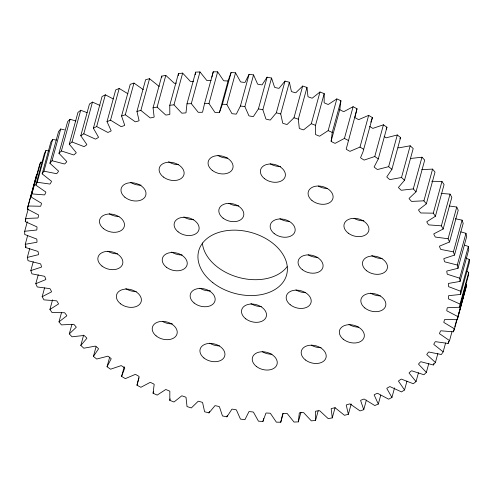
<?xml version="1.0" encoding="UTF-8"?>
<svg xmlns="http://www.w3.org/2000/svg" width="494" height="494" viewBox="0 0 494 494"><rect width="100%" height="100%" fill="white"/><g stroke="black" fill="none" stroke-linecap="round" stroke-linejoin="round"><path stroke-width="0.74" d="M300.969 412.28L298.345 421.87L294.029 422.061L287.57 414.009A0.895 0.618 15.3 0 0 286.526 413.379L283.34 413.422A0.895 0.618 15.3 0 0 282.654 414.071L280.753 422.234L276.356 422.154L270.749 413.861A0.895 0.618 15.3 0 0 269.767 413.182L266.532 413.027A0.895 0.618 15.3 0 0 265.766 413.62L262.901 421.512L258.461 421.166L253.731 412.681A0.895 0.618 15.3 0 0 252.817 411.959L249.563 411.607A0.895 0.618 15.3 0 0 248.717 412.144L244.907 419.702L240.454 419.091L236.645 410.483A0.895 0.618 15.3 0 0 235.799 409.711L232.538 409.168A0.895 0.618 15.3 0 0 231.624 409.643L226.9 416.825L222.461 415.948L219.595 407.272A0.895 0.618 15.3 0 0 218.823 406.469L215.594 405.735A0.895 0.618 15.3 0 0 214.606 406.142L208.999 412.891L204.609 411.761L202.701 403.079A0.895 0.618 15.3 0 0 202.015 402.24L198.829 401.319A0.895 0.618 15.3 0 0 197.785 401.659L191.332 407.939L187.016 406.556L186.084 397.923A0.895 0.618 15.3 0 0 185.485 397.059L182.36 395.96A0.895 0.618 15.3 0 0 181.267 396.231L174.012 401.993L169.8 400.375L169.85 391.847A0.895 0.618 15.3 0 0 169.343 390.964L166.311 389.692A0.895 0.618 15.3 0 0 165.169 389.889L157.16 395.095L153.084 393.249L154.116 384.888A0.895 0.618 15.3 0 0 153.708 383.992L150.781 382.56A0.895 0.618 15.3 0 0 149.602 382.683L140.895 387.29L136.98 385.234L138.987 377.095A0.895 0.618 15.3 0 0 138.672 376.193L135.875 374.606A0.895 0.618 15.3 0 0 134.671 374.656L125.328 378.639L121.598 376.379L124.222 366.795M121.598 376.379L124.562 368.524A0.895 0.618 15.3 0 0 124.352 367.616L121.703 365.893A0.895 0.618 15.3 0 0 120.474 365.863L110.557 369.203L107.044 366.752L110.952 359.231A0.895 0.618 15.3 0 0 110.841 358.329L108.353 356.47A0.895 0.618 15.3 0 0 107.118 356.372L96.694 359.033L93.415 356.415L98.232 349.277A0.895 0.618 15.3 0 0 98.226 348.387L95.922 346.418A0.895 0.618 15.3 0 0 94.681 346.238L83.819 348.208L80.806 345.442L86.506 338.736A0.895 0.618 15.3 0 0 86.598 337.859L84.493 335.784A0.895 0.618 15.3 0 0 83.258 335.537L72.038 336.797L69.302 333.901L75.841 327.676A0.895 0.618 15.3 0 0 76.039 326.824L74.149 324.657A0.895 0.618 15.3 0 0 72.927 324.336L61.417 324.885L58.984 321.872L66.32 316.172A0.895 0.618 15.3 0 0 66.616 315.345L64.949 313.11A0.895 0.618 15.3 0 0 63.751 312.721L52.037 312.548L49.919 309.448L58.002 304.304A0.895 0.618 15.3 0 0 58.397 303.514L56.971 301.217A0.895 0.618 15.3 0 0 55.797 300.76L43.96 299.87L42.169 296.696L50.95 292.152A0.895 0.618 15.3 0 0 51.438 291.404L50.252 289.058A0.895 0.618 15.3 0 0 49.122 288.539L37.241 286.946L35.79 283.723L45.201 279.802A0.895 0.618 15.3 0 0 45.781 279.098L44.855 276.726A0.895 0.618 15.3 0 0 43.768 276.146L31.919 273.849L30.826 270.601L40.804 267.334A0.895 0.618 15.3 0 0 41.477 266.68L40.804 264.296A0.895 0.618 15.3 0 0 39.773 263.66L28.041 260.684L27.312 257.423L37.785 254.836A0.895 0.618 15.3 0 0 38.538 254.237L38.137 251.86A0.895 0.618 15.3 0 0 37.161 251.174L25.632 247.525L25.262 244.289L36.161 242.393A0.895 0.618 15.3 0 0 37.001 241.85L36.865 239.491A0.895 0.618 15.3 0 0 35.957 238.763L24.7 234.477L24.7 231.278L35.957 230.093A0.895 0.618 15.3 0 0 36.865 229.611L36.994 227.289A0.895 0.618 15.3 0 0 36.161 226.518L25.262 221.621L25.626 218.484L37.155 218.015A0.895 0.618 15.3 0 0 38.131 217.595L38.538 215.328A0.895 0.618 15.3 0 0 37.779 214.519L27.306 209.048L28.035 205.992L39.767 206.239A0.895 0.618 15.3 0 0 40.798 205.893L41.465 203.695A0.895 0.618 15.3 0 0 40.798 202.849L30.819 196.84L31.912 193.895L43.756 194.852A0.895 0.618 15.3 0 0 44.843 194.574L45.775 192.462A0.895 0.618 15.3 0 0 45.189 191.592L35.784 185.089L37.229 182.261L49.11 183.935A0.895 0.618 15.3 0 0 50.24 183.725L51.425 181.706A0.895 0.618 15.3 0 0 50.938 180.823L42.157 173.863L43.947 171.177L55.785 173.548A0.895 0.618 15.3 0 0 56.952 173.419L58.385 171.511A0.895 0.618 15.3 0 0 57.989 170.609L49.9 163.248L52.024 160.723L63.732 163.78A0.895 0.618 15.3 0 0 64.936 163.718L66.604 161.939A0.895 0.618 15.3 0 0 66.307 161.032L58.965 153.313L61.398 150.966L72.908 154.684A0.895 0.618 15.3 0 0 74.131 154.696L76.02 153.054A0.895 0.618 15.3 0 0 75.823 152.146L69.284 144.125L72.019 141.976L83.239 146.323A0.895 0.618 15.3 0 0 84.474 146.415L86.58 144.921A0.895 0.618 15.3 0 0 86.487 144.02L80.781 135.745L83.801 133.806L94.657 138.765A0.895 0.618 15.3 0 0 95.898 138.931L98.207 137.591A0.895 0.618 15.3 0 0 98.213 136.702L93.391 128.236L96.67 126.526L107.093 132.052A0.895 0.618 15.3 0 0 108.328 132.287L110.817 131.12A0.895 0.618 15.3 0 0 110.928 130.249L107.019 121.648L110.533 120.172L120.45 126.229A0.895 0.618 15.3 0 0 121.678 126.544L124.327 125.544A0.895 0.618 15.3 0 0 124.537 124.698L121.573 116.028L125.297 114.787L134.646 121.345A0.895 0.618 15.3 0 0 135.85 121.728L138.647 120.913A0.895 0.618 15.3 0 0 138.962 120.091L136.949 111.403L140.87 110.421L149.577 117.424A0.895 0.618 15.3 0 0 150.75 117.875L153.677 117.245A0.895 0.618 15.3 0 0 154.091 116.461L153.054 107.816L157.129 107.093L165.144 114.497A0.895 0.618 15.3 0 0 166.28 115.009L169.319 114.577A0.895 0.618 15.3 0 0 169.825 113.83L169.769 105.29L173.981 104.833L181.236 112.589A0.895 0.618 15.3 0 0 182.335 113.157L185.454 112.916A0.895 0.618 15.3 0 0 186.053 112.218L186.979 103.839L191.302 103.647L197.754 111.7A0.895 0.618 15.3 0 0 198.798 112.329L201.984 112.286A0.895 0.618 15.3 0 0 202.67 111.638L204.578 103.474L208.968 103.555L214.575 111.848A0.895 0.618 15.3 0 0 215.563 112.527L218.793 112.681A0.895 0.618 15.3 0 0 219.564 112.089L228.234 80.38L231.099 72.488L235.539 72.834L240.269 81.319A0.895 0.618 15.3 0 0 241.183 82.041L244.437 82.393A0.895 0.618 15.3 0 0 245.283 81.856L249.093 74.298L253.546 74.909L257.355 83.517A0.895 0.618 15.3 0 0 258.201 84.289L261.462 84.832A0.895 0.618 15.3 0 0 262.376 84.357L267.1 77.175L271.539 78.052L274.405 86.728A0.895 0.618 15.3 0 0 275.177 87.531L278.406 88.265A0.895 0.618 15.3 0 0 279.394 87.858L285.001 81.109L289.391 82.239L291.299 90.921A0.895 0.618 15.3 0 0 291.985 91.761L295.171 92.681A0.895 0.618 15.3 0 0 296.215 92.341L302.668 86.061L306.984 87.444L307.916 96.077A0.895 0.618 15.3 0 0 308.515 96.941L311.64 98.04A0.895 0.618 15.3 0 0 312.733 97.769L319.989 92.008L324.2 93.625L324.15 102.153A0.895 0.618 15.3 0 0 324.657 103.036L327.689 104.308A0.895 0.618 15.3 0 0 328.831 104.111L336.84 98.905L340.916 100.751L332.24 132.46L331.208 140.821A0.895 0.618 15.3 0 0 331.616 141.716L334.549 143.149A0.895 0.618 15.3 0 0 335.722 143.025L344.429 138.419L353.105 106.71L357.02 108.766L355.013 116.905A0.895 0.618 15.3 0 0 355.328 117.807L358.125 119.394A0.895 0.618 15.3 0 0 359.329 119.344L368.672 115.361L372.402 117.621L362.985 151.893L360.762 157.185A0.895 0.618 15.3 0 0 360.972 158.092L363.627 159.815A0.895 0.618 15.3 0 0 364.85 159.84L374.767 156.505L378.281 158.957L374.378 166.478A0.895 0.618 15.3 0 0 374.483 167.38L376.971 169.232A0.895 0.618 15.3 0 0 378.213 169.337L388.636 166.676L391.909 169.294L387.092 176.432A0.895 0.618 15.3 0 0 387.098 177.321L389.402 179.291A0.895 0.618 15.3 0 0 390.643 179.47L401.505 177.5L404.518 180.267L398.819 186.973A0.895 0.618 15.3 0 0 398.726 187.85L400.832 189.924A0.895 0.618 15.3 0 0 402.067 190.171L413.287 188.912L416.022 191.808L409.483 198.032A0.895 0.618 15.3 0 0 409.285 198.884L411.181 201.052A0.895 0.618 15.3 0 0 412.404 201.373L423.908 200.823L426.341 203.837L419.005 209.536A0.895 0.618 15.3 0 0 418.708 210.364L420.375 212.599A0.895 0.618 15.3 0 0 421.573 212.988L433.287 213.161L435.405 216.261L427.322 221.405A0.895 0.618 15.3 0 0 426.927 222.195L428.36 224.492A0.895 0.618 15.3 0 0 429.527 224.949L441.364 225.838L443.155 229.012L434.38 233.557A0.895 0.618 15.3 0 0 433.886 234.304L435.072 236.651A0.895 0.618 15.3 0 0 436.208 237.169L448.089 238.763L449.534 241.986L440.123 245.907A0.895 0.618 15.3 0 0 439.543 246.611L440.469 248.982A0.895 0.618 15.3 0 0 441.562 249.563L453.406 251.86L454.499 255.108L444.526 258.374A0.895 0.618 15.3 0 0 443.853 259.029L444.52 261.412A0.895 0.618 15.3 0 0 445.557 262.048L457.283 265.025L458.018 268.285L447.545 270.873A0.895 0.618 15.3 0 0 446.786 271.472L447.187 273.849A0.895 0.618 15.3 0 0 448.163 274.534L459.698 278.184L460.062 281.419L449.163 283.315A0.895 0.618 15.3 0 0 448.33 283.859L448.459 286.217A0.895 0.618 15.3 0 0 449.367 286.946L460.624 291.232L460.624 294.43L449.373 295.616A0.895 0.618 15.3 0 0 448.466 296.097L448.33 298.419A0.895 0.618 15.3 0 0 449.163 299.191L460.068 304.088L459.698 307.225L448.169 307.694A0.895 0.618 15.3 0 0 447.194 308.114L446.792 310.38A0.895 0.618 15.3 0 0 447.545 311.189L458.024 316.66L457.29 319.711L445.563 319.47A0.895 0.618 15.3 0 0 444.526 319.816L443.859 322.014A0.895 0.618 15.3 0 0 444.532 322.86L454.505 328.868L453.412 331.814L441.568 330.856A0.895 0.618 15.3 0 0 440.481 331.134L439.549 333.246A0.895 0.618 15.3 0 0 440.135 334.117L449.546 340.619L448.095 343.447L436.214 341.774A0.895 0.618 15.3 0 0 435.084 341.984L433.899 344.003A0.895 0.618 15.3 0 0 434.393 344.886L443.167 351.845L441.377 354.531L429.545 352.16A0.895 0.618 15.3 0 0 428.372 352.29L426.94 354.198A0.895 0.618 15.3 0 0 427.335 355.1L435.424 362.46L433.306 364.986L421.592 361.929A0.895 0.618 15.3 0 0 420.394 361.991L418.721 363.769A0.895 0.618 15.3 0 0 419.023 364.677L426.359 372.396L423.926 374.742L412.422 371.025A0.895 0.618 15.3 0 0 411.199 371.013L409.304 372.655A0.895 0.618 15.3 0 0 409.501 373.563L416.041 381.584L413.311 383.733L402.085 379.386A0.895 0.618 15.3 0 0 400.85 379.293L398.744 380.788A0.895 0.618 15.3 0 0 398.843 381.689L404.543 389.964L401.529 391.903L390.668 386.944A0.895 0.618 15.3 0 0 389.426 386.777L387.123 388.117A0.895 0.618 15.3 0 0 387.111 389.006L391.933 397.472L388.661 399.183L378.231 393.656A0.895 0.618 15.3 0 0 376.996 393.415L374.508 394.589A0.895 0.618 15.3 0 0 374.403 395.459L378.311 404.061L374.792 405.537L364.875 399.479A0.895 0.618 15.3 0 0 363.652 399.164L360.997 400.165A0.895 0.618 15.3 0 0 360.787 401.011L363.757 409.68L360.027 410.922L350.684 404.364A0.895 0.618 15.3 0 0 349.48 403.981L346.677 404.796A0.895 0.618 15.3 0 0 346.368 405.617L348.375 414.305L344.46 415.287L335.753 408.285A0.895 0.618 15.3 0 0 334.574 407.834L331.647 408.464A0.895 0.618 15.3 0 0 331.239 409.248L332.271 417.887L328.195 418.616L320.186 411.212A0.895 0.618 15.3 0 0 319.044 410.699L316.012 411.132A0.895 0.618 15.3 0 0 315.505 411.879L315.555 420.419L311.344 420.876L304.088 413.12A0.895 0.618 15.3 0 0 302.995 412.552L299.87 412.793A0.895 0.618 15.3 0 0 299.271 413.49L298.345 421.87M340.916 100.751L339.884 109.112L331.122 141.13M178.297 75.601L178.445 73.581L182.657 73.124L189.912 80.88A0.895 0.618 15.3 0 0 191.005 81.448L193.506 81.257M466.707 271.367L468.738 272.379L468.374 275.516L459.698 307.225M357.02 108.766L346.337 148.614A0.895 0.618 15.3 0 0 346.652 149.515L349.449 151.102A0.895 0.618 15.3 0 0 350.654 151.053L359.996 147.064L363.726 149.33M195.155 74.761L195.655 72.13L199.971 71.939L206.43 79.991A0.895 0.618 15.3 0 0 207.474 80.621L210.66 80.578A0.895 0.618 15.3 0 0 211.068 80.485M211.889 77.12L213.247 71.766L217.644 71.846L223.251 80.139A0.895 0.618 15.3 0 0 224.233 80.818L227.468 80.973A0.895 0.618 15.3 0 0 228.234 80.38M35.976 177.34L36.71 174.289L28.035 205.992M465.404 284.211L466.694 284.952L457.29 319.711M27.306 209.048L35.778 178.081M30.819 196.84L39.495 165.132L40.588 162.186L42.089 162.248M31.912 193.895L40.588 162.186M25.626 218.484L28.251 208.9M25.262 221.621L25.867 219.41M35.784 185.089L44.454 153.381L45.905 150.553L48.931 150.861M37.229 182.261L45.905 150.553M24.7 231.278L27.324 221.695M42.157 173.863L50.833 142.155L52.623 139.469L56.409 140.08M43.947 171.177L52.623 139.469M25.262 244.289L27.683 235.44M25.632 247.525L26.034 246.055M49.9 163.248L58.576 131.54L60.694 129.014L64.461 129.848M52.024 160.723L60.694 129.014M27.312 257.423L29.733 248.575M58.965 153.313L67.641 121.604L70.074 119.258L75.915 121.03M61.398 150.966L70.074 119.258M30.826 270.601L33.246 261.752M69.284 144.125L77.959 112.416L80.689 110.267L87.086 112.644M72.019 141.976L80.689 110.267M35.79 283.723L38.211 274.874M80.781 135.745L89.457 104.036L92.471 102.097L100.01 105.463M83.801 133.806L92.471 102.097M42.169 296.696L44.59 287.848M93.391 128.236L102.067 96.528L105.339 94.817L113.219 98.93M96.67 126.526L105.339 94.817M49.919 309.448L52.543 299.858M107.019 121.648L115.689 89.939L119.208 88.463L127.915 93.755M110.533 120.172L119.208 88.463M58.984 321.872L61.608 312.288M121.573 116.028L130.243 84.32L133.973 83.078L143.316 89.636M125.297 114.787L133.973 83.078M69.302 333.901L71.926 324.311M136.949 111.403L145.625 79.695L149.54 78.713L158.247 85.715A0.895 0.618 15.3 0 0 159.426 86.166M140.87 110.421L149.54 78.713M80.806 345.442L83.628 335.117M153.054 107.816L161.729 76.113L165.805 75.384L173.814 82.788A0.895 0.618 15.3 0 0 174.956 83.301L176.475 83.085M157.129 107.093L165.805 75.384M93.415 356.415L96.04 346.831M169.769 105.29L178.445 73.581M173.981 104.833L182.657 73.124M107.044 366.752L109.668 357.168M186.979 103.839L195.655 72.13M191.302 103.647L199.971 71.939M204.578 103.474L213.247 71.766M208.968 103.555L217.644 71.846M136.98 385.234L138.999 377.854M219.564 112.089L222.43 104.197L231.099 72.488M249.093 74.298L240.417 106.006L236.614 113.564A0.895 0.618 15.3 0 1 235.768 114.102L232.507 113.75A0.895 0.618 15.3 0 1 231.593 113.027L226.863 104.543L235.539 72.834M153.084 393.249L153.486 391.773M267.1 77.175L258.424 108.884L253.7 116.065A0.895 0.618 15.3 0 1 252.786 116.541L249.526 115.997A0.895 0.618 15.3 0 1 248.68 115.226L244.876 106.618L253.546 74.909M169.8 400.375L170.202 398.899M285.001 81.109L276.325 112.817L270.718 119.567A0.895 0.618 15.3 0 1 269.736 119.974L266.501 119.239A0.895 0.618 15.3 0 1 265.729 118.437L262.864 109.761L271.539 78.052M302.668 86.061L293.992 117.77L287.539 124.05A0.895 0.618 15.3 0 1 286.495 124.389L283.309 123.469A0.895 0.618 15.3 0 1 282.624 122.629L280.716 113.947L289.391 82.239M208.999 412.891L209.4 411.416M319.989 92.008L311.313 123.716L304.057 129.477A0.895 0.618 15.3 0 1 302.964 129.749L299.839 128.65A0.895 0.618 15.3 0 1 299.241 127.785L298.314 119.153L306.984 87.444M226.9 416.825L227.302 415.349M336.84 98.905L328.164 130.614L320.155 135.819A0.895 0.618 15.3 0 1 319.013 136.017L315.981 134.745A0.895 0.618 15.3 0 1 315.475 133.862L315.524 125.334L324.2 93.625M262.901 421.512L263.703 418.56M280.753 422.234L283.173 413.385M359.996 147.064L368.672 115.361M374.767 156.505L383.443 124.797L386.956 127.248L378.281 158.957M315.555 420.419L318.179 410.829M388.636 166.676L397.306 134.967L400.585 137.585L391.909 169.294M332.271 417.887L335.099 407.569M401.505 177.5L410.181 145.792L399.319 147.762A0.895 0.618 15.3 0 1 398.078 147.583M404.518 180.267L413.194 148.558L410.181 145.792M348.375 414.305L351.197 403.981M413.287 188.912L421.962 157.203L410.742 158.463A0.895 0.618 15.3 0 1 410.329 158.543M416.022 191.808L424.698 160.099L421.962 157.203M363.757 409.68L366.375 400.097M423.908 200.823L432.583 169.115L421.783 169.615M426.341 203.837L435.016 172.128L432.583 169.115M378.311 404.061L380.732 395.212M433.287 213.161L441.963 181.452L431.694 181.273M435.405 216.261L444.081 184.552L441.963 181.452M391.933 397.472L394.558 387.883M441.364 225.838L450.04 194.13L441.13 193.407M443.155 229.012L451.831 197.304L450.04 194.13M404.543 389.964L406.963 381.115M448.089 238.763L456.759 207.054L449.299 205.973M449.534 241.986L458.21 210.277L456.759 207.054M416.041 381.584L418.467 372.735M453.406 251.86L462.081 220.151L455.382 218.756M454.499 255.108L463.174 223.399L462.081 220.151M426.359 372.396L428.78 363.547M457.283 265.025L465.959 233.316L460.797 231.884M458.018 268.285L466.688 236.577L465.959 233.316M433.306 364.986L433.707 363.51M435.424 362.46L437.845 353.611M459.698 278.184L468.368 246.475L464.749 245.172M460.062 281.419L468.738 249.711L468.368 246.475M443.167 351.845L445.588 342.997M460.624 291.232L469.3 259.523L465.78 258.029M460.624 294.43L469.3 262.722L469.3 259.523M448.095 343.447L448.706 341.237M449.546 340.619L451.967 331.77M460.068 304.088L468.738 272.379M453.412 331.814L454.424 328.127M454.826 326.651L456.845 319.278M454.505 328.868L459.346 311.171M459.753 309.695L462.977 297.894M458.024 316.66L466.694 284.952M372.402 117.621L370.827 122.172M386.172 129.101L386.956 127.248M399.912 138.765L400.585 137.585M353.105 106.71L344.398 111.317A0.895 0.618 15.3 0 1 343.219 111.44L340.292 110.008A0.895 0.618 15.3 0 1 339.884 109.112M383.443 124.797L373.526 128.137A0.895 0.618 15.3 0 1 372.297 128.107L369.648 126.384M397.306 134.967L386.882 137.628A0.895 0.618 15.3 0 1 385.647 137.53L384.153 136.412M222.43 104.197L226.863 104.543M240.417 106.006L244.876 106.618M258.424 108.884L262.864 109.761M276.325 112.817L280.716 113.947M293.992 117.77L298.314 119.153M311.313 123.716L315.524 125.334M328.164 130.614L332.24 132.46M344.429 138.419L348.344 140.475M161.729 76.113L161.791 77.478M287.125 266.717A45.565 31.536 15.3 0 1 238.287 277.313A45.565 31.536 15.3 0 1 202.367 242.968M261.388 306.478A12.751 8.824 15.3 0 1 250.927 303.563M271.978 354.204A12.751 8.824 15.3 0 1 262.184 351.611M210.419 290.867A12.751 8.824 15.3 0 1 199.897 288.181M182.132 254.941A12.751 8.824 15.3 0 1 171.671 252.026M193.623 219.707A12.751 8.824 15.3 0 1 183.867 216.989M238.707 205.8A12.751 8.824 15.3 0 1 228.895 203.3M289.669 221.405A12.751 8.824 15.3 0 1 279.913 218.688M317.963 257.343A12.751 8.824 15.3 0 1 308.151 254.836M305.706 292.596A12.751 8.824 15.3 0 1 295.949 289.879M219.472 345.856A12.751 8.824 15.3 0 1 209.709 343.151M172.332 323.817A12.751 8.824 15.3 0 1 162.489 321.433M136.295 291.503A12.751 8.824 15.3 0 1 125.828 288.607M117.578 253.805A12.751 8.824 15.3 0 1 107.791 251.211M119.005 216.465A12.751 8.824 15.3 0 1 109.242 213.76M141.093 185.139A12.751 8.824 15.3 0 1 130.595 182.354M178.272 164.663A12.751 8.824 15.3 0 1 168.571 161.748M227.796 158.086A12.751 8.824 15.3 0 1 218.008 155.493M280.685 166.416A12.751 8.824 15.3 0 1 270.156 163.749M327.442 188.467A12.751 8.824 15.3 0 1 318.364 186.065M363.862 220.775A12.751 8.824 15.3 0 1 354.044 218.286M382.195 258.486A12.751 8.824 15.3 0 1 371.76 255.472M380.386 295.838A12.751 8.824 15.3 0 1 370.624 293.133M358.675 327.145A12.751 8.824 15.3 0 1 348.943 324.342M321.119 347.628A12.751 8.824 15.3 0 1 311.3 345.139M212.828 282.685A45.565 31.536 15.3 0 0 286.446 275.467A45.565 31.536 15.3 0 0 228.716 230.414A45.565 31.536 15.3 0 0 212.828 282.685M305.496 360.003A12.751 8.824 15.3 0 0 325.991 357.749A12.751 8.824 15.3 0 0 309.621 345.281A12.751 8.824 15.3 0 0 305.496 360.003M343.194 339.162A12.751 8.824 15.3 0 0 364.004 337.649A12.751 8.824 15.3 0 0 348.319 324.737A12.751 8.824 15.3 0 0 343.194 339.162M364.85 307.972A12.751 8.824 15.3 0 0 385.561 306.206A12.751 8.824 15.3 0 0 369.642 293.442A12.751 8.824 15.3 0 0 364.85 307.972M366.616 270.737A12.751 8.824 15.3 0 0 387.222 268.73A12.751 8.824 15.3 0 0 371.074 256.114A12.751 8.824 15.3 0 0 366.616 270.737M348.239 233.149A12.751 8.824 15.3 0 0 368.734 230.889A12.751 8.824 15.3 0 0 352.364 218.428A12.751 8.824 15.3 0 0 348.239 233.149M311.955 200.484A12.751 8.824 15.3 0 0 332.765 198.965A12.751 8.824 15.3 0 0 317.08 186.053A12.751 8.824 15.3 0 0 311.955 200.484M264.389 178.581A12.751 8.824 15.3 0 0 285.1 176.821A12.751 8.824 15.3 0 0 269.181 164.057A12.751 8.824 15.3 0 0 264.389 178.581M212.216 170.337A12.751 8.824 15.3 0 0 232.828 168.331A12.751 8.824 15.3 0 0 216.681 155.715A12.751 8.824 15.3 0 0 212.216 170.337M163.415 177.025A12.751 8.824 15.3 0 0 183.916 174.765A12.751 8.824 15.3 0 0 167.54 162.304A12.751 8.824 15.3 0 0 163.415 177.025M124.846 197.174A12.751 8.824 15.3 0 0 145.656 195.661A12.751 8.824 15.3 0 0 129.971 182.749A12.751 8.824 15.3 0 0 124.846 197.174M103.474 228.599A12.751 8.824 15.3 0 0 124.185 226.832A12.751 8.824 15.3 0 0 108.266 214.069A12.751 8.824 15.3 0 0 103.474 228.599M101.999 266.062A12.751 8.824 15.3 0 0 122.611 264.049A12.751 8.824 15.3 0 0 106.463 251.434A12.751 8.824 15.3 0 0 101.999 266.062M120.672 303.878A12.751 8.824 15.3 0 0 141.173 301.624A12.751 8.824 15.3 0 0 124.797 289.157A12.751 8.824 15.3 0 0 120.672 303.878M156.079 335.852A12.751 8.824 15.3 0 0 176.889 334.339A12.751 8.824 15.3 0 0 161.205 321.427A12.751 8.824 15.3 0 0 156.079 335.852M203.936 357.989A12.751 8.824 15.3 0 0 224.647 356.223A12.751 8.824 15.3 0 0 208.727 343.46A12.751 8.824 15.3 0 0 203.936 357.989M290.182 304.712A12.751 8.824 15.3 0 0 310.911 302.983A12.751 8.824 15.3 0 0 295.029 290.194A12.751 8.824 15.3 0 0 290.182 304.712M302.347 269.699A12.751 8.824 15.3 0 0 322.866 267.476A12.751 8.824 15.3 0 0 306.527 254.99A12.751 8.824 15.3 0 0 302.347 269.699M274.145 233.52A12.751 8.824 15.3 0 0 294.875 231.797A12.751 8.824 15.3 0 0 278.993 219.009A12.751 8.824 15.3 0 0 274.145 233.52M223.09 218.157A12.751 8.824 15.3 0 0 243.61 215.94A12.751 8.824 15.3 0 0 227.271 203.454A12.751 8.824 15.3 0 0 223.09 218.157M178.093 231.822A12.751 8.824 15.3 0 0 198.823 230.099A12.751 8.824 15.3 0 0 182.941 217.311A12.751 8.824 15.3 0 0 178.093 231.822M166.515 267.297A12.751 8.824 15.3 0 0 187.028 265.074A12.751 8.824 15.3 0 0 170.696 252.588A12.751 8.824 15.3 0 0 166.515 267.297M194.13 303.013A12.751 8.824 15.3 0 0 214.859 301.284A12.751 8.824 15.3 0 0 198.977 288.496A12.751 8.824 15.3 0 0 194.13 303.013M256.398 366.462A12.751 8.824 15.3 0 0 277.004 364.449A12.751 8.824 15.3 0 0 260.857 351.833A12.751 8.824 15.3 0 0 256.398 366.462M245.771 318.834A12.751 8.824 15.3 0 0 266.285 316.617A12.751 8.824 15.3 0 0 249.952 304.125A12.751 8.824 15.3 0 0 245.771 318.834"/></g></svg>
